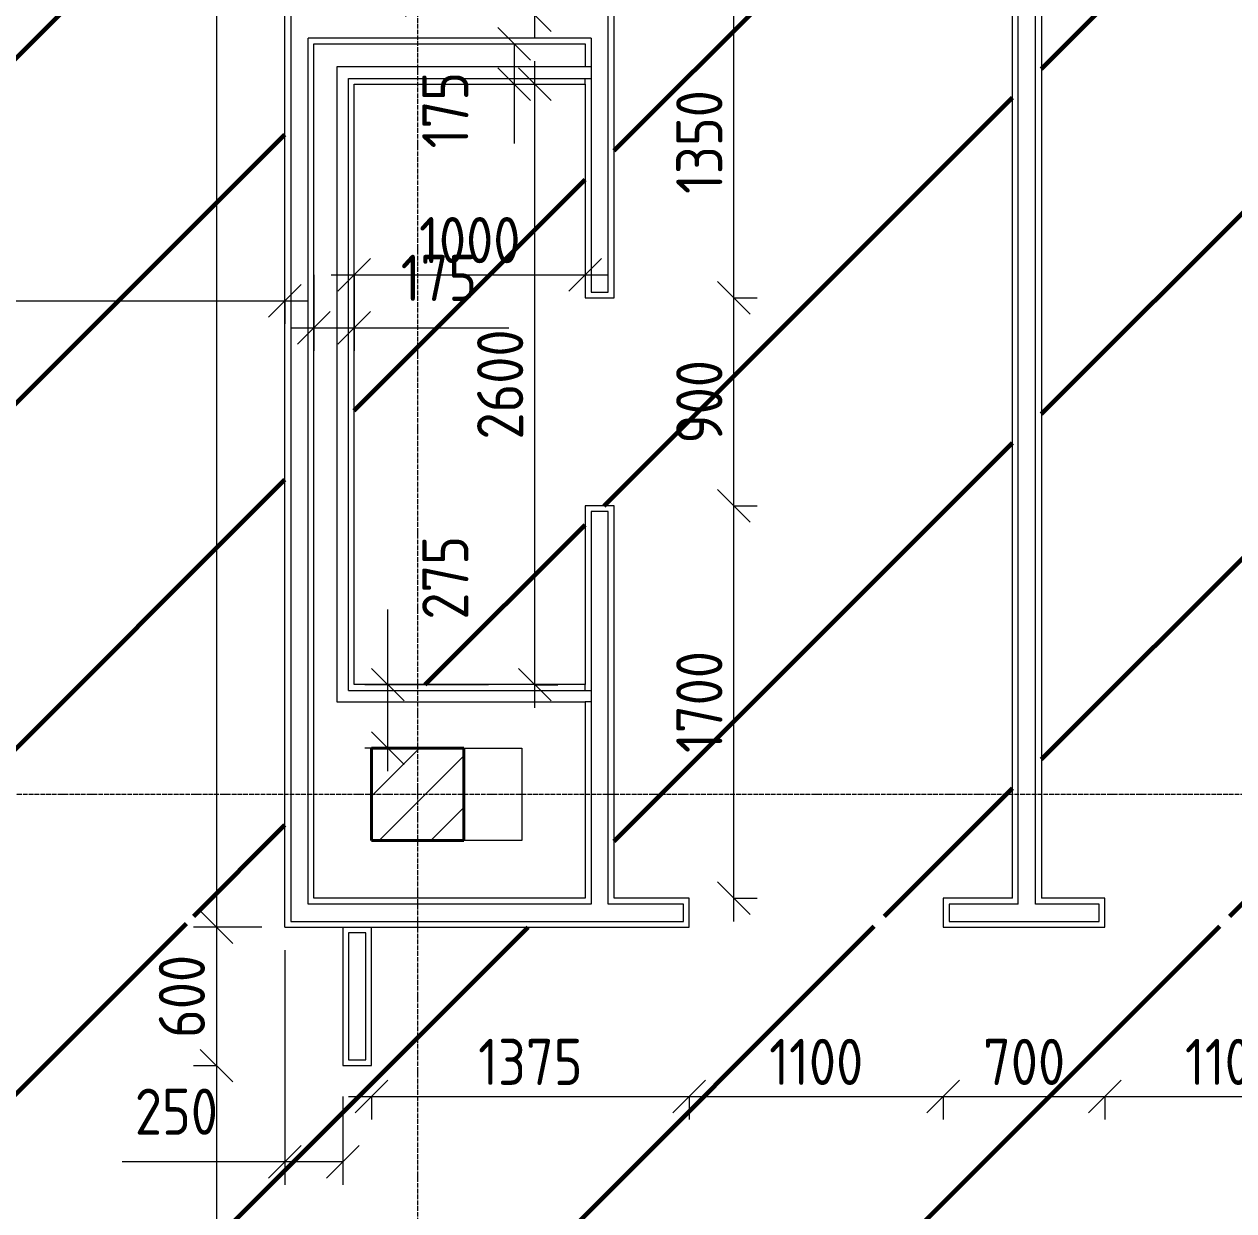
# Model space of a CAD drawing. Header units: millimetres. Extents: x -56773 to 323062, y -262288 to 76460.
# Drawn here: x -10895 to -5658, y -148996 to -143857 of the extents above; entities that cross this region are included whole.
import ezdxf

# ---------------------------------------------------------------- set-up
doc = ezdxf.new("R2010")
doc.units = ezdxf.units.MM
doc.linetypes.add('ADSK_Линия сетки', pattern=[25, 20, -2.5, 0, -2.5])
for name, color, linetype, lineweight in [('1.1)Стяжка керамзит  2 этаж', 5, 'Continuous', 60), ('Несущие колонны', 7, 'Continuous', 18), ('Оси', 7, 'Continuous', 9), ('Перекрытие', 7, 'Continuous', 18), ('Размеры', 7, 'Continuous', 9), ('Стены внутренние', 7, 'Continuous', 18), ('Стены штриховка', 7, 'Continuous', 9)]:
    doc.layers.add(name, color=color, linetype=linetype, lineweight=lineweight)
doc.styles.add('GOST Common_3', font='', dxfattribs={"width": 0.9, "height": 200})
doc.styles.get('GOST Common_3').set_extended_font_data('GOST Common')
doc.dimstyles.new('ADSK_Основной_2_0', dxfattribs={"dimscale": 304.8, "dimtxt": 201.142999, "dimasz": 0.463911, "dimexe": 0.328084, "dimexo": 0.328084, "dimgap": 0.164042, "dimtad": 1, "dimdec": 3, "dimrnd": 0.001, "dimdsep": 46, "dimtxsty": 'GOST Common_3', "dimblk1": 'OBLIQUE', "dimblk2": 'OBLIQUE', "dimsah": 1, "dimcen": 0.09, "dimdle": 0.328084, "dimazin": 2, "dimtfac": 1, "dimtdec": 4, "dimtix": 1, "dimtmove": 0, "dimatfit": 3, "dimfxl": 1, "dimtvp": 1, "dimtolj": 1, "dimtzin": 0, "dimlwd": 20, "dimlwe": 20, "dimarcsym": 2})
doc.dimstyles.new('ADSK_Основной_2_0_1', dxfattribs={"dimscale": 304.8, "dimtxt": 201.142999, "dimasz": 0.463911, "dimexe": 0.328084, "dimexo": 0.328084, "dimgap": 0.164042, "dimtad": 1, "dimdec": 3, "dimrnd": 0.001, "dimdsep": 46, "dimtxsty": 'GOST Common_3', "dimblk1": 'OBLIQUE', "dimblk2": 'OBLIQUE', "dimsah": 1, "dimcen": 0.09, "dimdle": 0.328084, "dimazin": 2, "dimtfac": 1, "dimtdec": 4, "dimtix": 1, "dimtmove": 1, "dimatfit": 3, "dimfxl": 1, "dimtvp": 1, "dimtolj": 1, "dimtzin": 0, "dimlwd": 20, "dimlwe": 20, "dimarcsym": 2})
doc.dimstyles.new('ADSK_Основной_2_0_2', dxfattribs={"dimscale": 304.8, "dimtxt": 201.142999, "dimasz": 0.463911, "dimexe": 0.328084, "dimexo": 0.328084, "dimgap": 0.164042, "dimtad": 1, "dimdec": 3, "dimrnd": 0.001, "dimdsep": 46, "dimtxsty": 'GOST Common_3', "dimblk1": 'OBLIQUE', "dimblk2": 'OBLIQUE', "dimsah": 1, "dimcen": 0.09, "dimdle": 0.328084, "dimazin": 2, "dimtfac": 1, "dimtdec": 4, "dimtix": 1, "dimtmove": 0, "dimatfit": 3, "dimfxl": 1, "dimtvp": 1, "dimtolj": 1, "dimtzin": 0, "dimlwd": 20, "dimlwe": 20, "dimarcsym": 2})

# ---------------------------------------------------------------- blocks, each defined once
blk = doc.blocks.new('ADSK_КолоннаЖБ_Прямоугольная - 400x400 мм-1807142-Кладочный план 3-го этажа')
at = {"layer": 'Несущие колонны', "lineweight": 40}
for p, q in [((-200, 200), (200, 200)), ((-200, -200), (-200, 200)), ((200, 200), (200, -200)), ((200, -200), (-200, -200))]:
    blk.add_line(p, q, dxfattribs=at)
blk = doc.blocks.new('_Oblique')
at = {"color": 0, "linetype": 'ByBlock', "lineweight": -2}
blk.add_line((-0.5, -0.5), (0.5, 0.5), dxfattribs=at)
blk = doc.blocks.new('*D5321')
at = {"layer": 'Defpoints', "color": 0, "transparency": 16777216}
for p in [(-9962, -138507.8), (-10061.9, -147767.8), (-9765.6, -147767.8)]:
    blk.add_point(p, dxfattribs=at)
at = {"layer": 'Размеры', "color": 0, "lineweight": 20, "transparency": 16777216}
for p, q in [((-10061.9, -138407.8), (-10061.9, -147867.8)), ((-10062, -138507.8), (-10161.9, -138507.8)), ((-9865.6, -147767.8), (-10161.9, -147767.8))]:
    blk.add_line(p, q, dxfattribs=at)
at = {"layer": 'Размеры', "color": 0, "lineweight": 20, "transparency": 16777216, "xscale": 141.4, "yscale": 141.4, "zscale": 141.4}
for p, rotation in [((-10061.9, -138507.8), 90), ((-10061.9, -147767.8), 270)]:
    blk.add_blockref('_Oblique', p, dxfattribs=dict(at, rotation=rotation))
at = {"layer": 'Размеры', "color": 0, "lineweight": 9, "transparency": 16777216, "insert": (-10211.9, -143137.8), "char_height": 200, "width": 605.475, "attachment_point": 5, "rotation": 90, "style": 'GOST Common_3'}
blk.add_mtext('\\A1;9260', dxfattribs=at)
blk = doc.blocks.new('*D5322')
at = {"layer": 'Defpoints', "color": 0, "transparency": 16777216}
for p in [(-9765.6, -147767.8), (-10061.9, -148367.8), (-9962, -148367.8)]:
    blk.add_point(p, dxfattribs=at)
at = {"layer": 'Размеры', "color": 0, "lineweight": 20, "transparency": 16777216}
for p, q in [((-10061.9, -147667.8), (-10061.9, -148467.8)), ((-9865.6, -147767.8), (-10161.9, -147767.8)), ((-10062, -148367.8), (-10161.9, -148367.8))]:
    blk.add_line(p, q, dxfattribs=at)
at = {"layer": 'Размеры', "color": 0, "lineweight": 20, "transparency": 16777216, "xscale": 141.4, "yscale": 141.4, "zscale": 141.4}
for p, rotation in [((-10061.9, -147767.8), 90), ((-10061.9, -148367.8), 270)]:
    blk.add_blockref('_Oblique', p, dxfattribs=dict(at, rotation=rotation))
at = {"layer": 'Размеры', "color": 0, "lineweight": 9, "transparency": 16777216, "insert": (-10211.9, -148067.8), "char_height": 200, "width": 454.106, "attachment_point": 5, "rotation": 90, "style": 'GOST Common_3'}
blk.add_mtext('\\A1;600', dxfattribs=at)
blk = doc.blocks.new('*D5323')
at = {"layer": 'Defpoints', "color": 0, "transparency": 16777216}
for p in [(-9962, -148367.8), (-10061.9, -150417.8), (-9962, -150417.8)]:
    blk.add_point(p, dxfattribs=at)
at = {"layer": 'Размеры', "color": 0, "lineweight": 20, "transparency": 16777216}
for p, q in [((-10061.9, -148267.8), (-10061.9, -150517.8)), ((-10062, -148367.8), (-10161.9, -148367.8)), ((-10062, -150417.8), (-10161.9, -150417.8))]:
    blk.add_line(p, q, dxfattribs=at)
at = {"layer": 'Размеры', "color": 0, "lineweight": 20, "transparency": 16777216, "xscale": 141.4, "yscale": 141.4, "zscale": 141.4}
for p, rotation in [((-10061.9, -148367.8), 90), ((-10061.9, -150417.8), 270)]:
    blk.add_blockref('_Oblique', p, dxfattribs=dict(at, rotation=rotation))
at = {"layer": 'Размеры', "color": 0, "lineweight": 9, "transparency": 16777216, "insert": (-10211.9, -149392.8), "char_height": 200, "width": 605.475, "attachment_point": 5, "rotation": 90, "style": 'GOST Common_3'}
blk.add_mtext('\\A1;2050', dxfattribs=at)
blk = doc.blocks.new('*D5373')
at = {"layer": 'Defpoints', "color": 0, "transparency": 16777216}
for p in [(-7921.8, -145942.8), (-7821.8, -145942.8), (-7921.8, -147642.8)]:
    blk.add_point(p, dxfattribs=at)
at = {"layer": 'Размеры', "color": 0, "lineweight": 20, "transparency": 16777216}
for p, q in [((-7821.8, -147742.8), (-7821.8, -145842.8)), ((-7821.8, -145942.8), (-7721.8, -145942.8)), ((-7821.8, -147642.8), (-7721.8, -147642.8))]:
    blk.add_line(p, q, dxfattribs=at)
at = {"layer": 'Размеры', "color": 0, "lineweight": 20, "transparency": 16777216, "xscale": 141.4, "yscale": 141.4, "zscale": 141.4}
for p, rotation in [((-7821.8, -145942.8), 90), ((-7821.8, -147642.8), 270)]:
    blk.add_blockref('_Oblique', p, dxfattribs=dict(at, rotation=rotation))
at = {"layer": 'Размеры', "color": 0, "lineweight": 9, "transparency": 16777216, "insert": (-7971.8, -146792.8), "char_height": 200, "width": 560.473, "attachment_point": 5, "rotation": 90, "style": 'GOST Common_3'}
blk.add_mtext('\\A1;1700', dxfattribs=at)
blk = doc.blocks.new('*D5374')
at = {"layer": 'Defpoints', "color": 0, "transparency": 16777216}
for p in [(-7921.8, -145042.8), (-7821.8, -145042.8), (-7921.8, -145942.8)]:
    blk.add_point(p, dxfattribs=at)
at = {"layer": 'Размеры', "color": 0, "lineweight": 20, "transparency": 16777216}
for p, q in [((-7821.8, -146042.8), (-7821.8, -144942.8)), ((-7821.8, -145042.8), (-7721.8, -145042.8)), ((-7821.8, -145942.8), (-7721.8, -145942.8))]:
    blk.add_line(p, q, dxfattribs=at)
at = {"layer": 'Размеры', "color": 0, "lineweight": 20, "transparency": 16777216, "xscale": 141.4, "yscale": 141.4, "zscale": 141.4}
for p, rotation in [((-7821.8, -145042.8), 90), ((-7821.8, -145942.8), 270)]:
    blk.add_blockref('_Oblique', p, dxfattribs=dict(at, rotation=rotation))
at = {"layer": 'Размеры', "color": 0, "lineweight": 9, "transparency": 16777216, "insert": (-7971.8, -145492.8), "char_height": 200, "width": 454.106, "attachment_point": 5, "rotation": 90, "style": 'GOST Common_3'}
blk.add_mtext('\\A1;900', dxfattribs=at)
blk = doc.blocks.new('*D5375')
at = {"layer": 'Defpoints', "color": 0, "transparency": 16777216}
for p in [(-7921.8, -143692.8), (-7821.8, -143692.8), (-7921.8, -145042.8)]:
    blk.add_point(p, dxfattribs=at)
at = {"layer": 'Размеры', "color": 0, "lineweight": 20, "transparency": 16777216}
for p, q in [((-7821.8, -145142.8), (-7821.8, -143592.8)), ((-7821.8, -143692.8), (-7721.8, -143692.8)), ((-7821.8, -145042.8), (-7721.8, -145042.8))]:
    blk.add_line(p, q, dxfattribs=at)
at = {"layer": 'Размеры', "color": 0, "lineweight": 20, "transparency": 16777216, "xscale": 141.4, "yscale": 141.4, "zscale": 141.4}
for p, rotation in [((-7821.8, -143692.8), 90), ((-7821.8, -145042.8), 270)]:
    blk.add_blockref('_Oblique', p, dxfattribs=dict(at, rotation=rotation))
at = {"layer": 'Размеры', "color": 0, "lineweight": 9, "transparency": 16777216, "insert": (-7971.8, -144367.8), "char_height": 200, "width": 560.473, "attachment_point": 5, "rotation": 90, "style": 'GOST Common_3'}
blk.add_mtext('\\A1;1350', dxfattribs=at)
blk = doc.blocks.new('*D5381')
at = {"layer": 'Defpoints', "color": 0, "transparency": 16777216}
for p in [(-8783.9, -141392.8), (-8683.9, -141392.8), (-8783.9, -143817.8)]:
    blk.add_point(p, dxfattribs=at)
at = {"layer": 'Размеры', "color": 0, "lineweight": 20, "transparency": 16777216}
for p, q in [((-8683.9, -143917.8), (-8683.9, -141292.8)), ((-8683.9, -141392.8), (-8583.9, -141392.8)), ((-8683.9, -143817.8), (-8583.9, -143817.8))]:
    blk.add_line(p, q, dxfattribs=at)
at = {"layer": 'Размеры', "color": 0, "lineweight": 20, "transparency": 16777216, "xscale": 141.4, "yscale": 141.4, "zscale": 141.4}
for p, rotation in [((-8683.9, -141392.8), 90), ((-8683.9, -143817.8), 270)]:
    blk.add_blockref('_Oblique', p, dxfattribs=dict(at, rotation=rotation))
at = {"layer": 'Размеры', "color": 0, "lineweight": 9, "transparency": 16777216, "insert": (-8833.9, -142605.3), "char_height": 200, "width": 625.93, "attachment_point": 5, "rotation": 90, "style": 'GOST Common_3'}
blk.add_mtext('\\A1;2425', dxfattribs=at)
blk = doc.blocks.new('*D5382')
at = {"layer": 'Defpoints', "color": 0, "transparency": 16777216}
for p in [(-9319.7, -146717.8), (-8783.9, -146717.8), (-8990.6, -146992.8)]:
    blk.add_point(p, dxfattribs=at)
at = {"layer": 'Размеры', "color": 0, "lineweight": 20, "transparency": 16777216}
for p, q in [((-9319.7, -146717.8), (-9319.7, -146392.5)), ((-8883.9, -146717.8), (-9419.7, -146717.8)), ((-9319.7, -147092.8), (-9319.7, -146717.8)), ((-9090.6, -146992.8), (-9419.7, -146992.8))]:
    blk.add_line(p, q, dxfattribs=at)
at = {"layer": 'Размеры', "color": 0, "lineweight": 20, "transparency": 16777216, "xscale": 141.4, "yscale": 141.4, "zscale": 141.4}
for p, rotation in [((-9319.7, -146717.8), 90), ((-9319.7, -146992.8), 270)]:
    blk.add_blockref('_Oblique', p, dxfattribs=dict(at, rotation=rotation))
at = {"layer": 'Размеры', "color": 0, "lineweight": 9, "transparency": 16777216, "insert": (-9171.6, -146436.2), "char_height": 200, "width": 454.106, "attachment_point": 1, "rotation": 90, "line_spacing_factor": 1.022761, "style": 'GOST Common_3'}
blk.add_mtext('\\A1;275', dxfattribs=at)
blk = doc.blocks.new('*D5383')
at = {"layer": 'Defpoints', "color": 0, "transparency": 16777216}
for p in [(-8783.9, -144117.8), (-8683.9, -144117.8), (-8783.9, -146717.8)]:
    blk.add_point(p, dxfattribs=at)
at = {"layer": 'Размеры', "color": 0, "lineweight": 20, "transparency": 16777216}
for p, q in [((-8683.9, -146817.8), (-8683.9, -144017.8)), ((-8683.9, -144117.8), (-8583.9, -144117.8)), ((-8683.9, -146717.8), (-8583.9, -146717.8))]:
    blk.add_line(p, q, dxfattribs=at)
at = {"layer": 'Размеры', "color": 0, "lineweight": 20, "transparency": 16777216, "xscale": 141.4, "yscale": 141.4, "zscale": 141.4}
for p, rotation in [((-8683.9, -144117.8), 90), ((-8683.9, -146717.8), 270)]:
    blk.add_blockref('_Oblique', p, dxfattribs=dict(at, rotation=rotation))
at = {"layer": 'Размеры', "color": 0, "lineweight": 9, "transparency": 16777216, "insert": (-8833.9, -145417.8), "char_height": 200, "width": 605.475, "attachment_point": 5, "rotation": 90, "style": 'GOST Common_3'}
blk.add_mtext('\\A1;2600', dxfattribs=at)
blk = doc.blocks.new('*D5384')
at = {"layer": 'Defpoints', "color": 0, "transparency": 16777216}
for p in [(-8783.9, -143942.8), (-8774, -143942.8), (-8783.9, -144117.8)]:
    blk.add_point(p, dxfattribs=at)
at = {"layer": 'Размеры', "color": 0, "lineweight": 20, "transparency": 16777216}
for p, q in [((-8774, -143942.8), (-8774, -144217.8)), ((-8683.9, -143942.8), (-8674, -143942.8)), ((-8774, -144117.8), (-8774, -144373.9)), ((-8683.9, -144117.8), (-8674, -144117.8))]:
    blk.add_line(p, q, dxfattribs=at)
at = {"layer": 'Размеры', "color": 0, "lineweight": 20, "transparency": 16777216, "xscale": 141.4, "yscale": 141.4, "zscale": 141.4}
for p, rotation in [((-8774, -143942.8), 90), ((-8774, -144117.8), 270)]:
    blk.add_blockref('_Oblique', p, dxfattribs=dict(at, rotation=rotation))
at = {"layer": 'Размеры', "color": 0, "lineweight": 9, "transparency": 16777216, "insert": (-9171.6, -144395.2), "char_height": 200, "width": 409.104, "attachment_point": 1, "rotation": 90, "line_spacing_factor": 1.022761, "style": 'GOST Common_3'}
blk.add_mtext('\\A1;175', dxfattribs=at)
blk = doc.blocks.new('*D5385')
at = {"layer": 'Defpoints', "color": 0, "transparency": 16777216}
for p in [(-9640.6, -144842.6), (-9465.6, -144842.6), (-9465.6, -145172.6)]:
    blk.add_point(p, dxfattribs=at)
at = {"layer": 'Размеры', "color": 0, "lineweight": 20, "transparency": 16777216}
for p, q in [((-9640.6, -144942.6), (-9640.6, -145272.6)), ((-9465.6, -144942.6), (-9465.6, -145272.6)), ((-9740.6, -145172.6), (-9465.6, -145172.6)), ((-9465.6, -145172.6), (-8795.7, -145172.6))]:
    blk.add_line(p, q, dxfattribs=at)
at = {"layer": 'Размеры', "color": 0, "lineweight": 20, "transparency": 16777216, "xscale": 141.4, "yscale": 141.4, "zscale": 141.4, "rotation": 180}
blk.add_blockref('_Oblique', (-9640.6, -145172.6), dxfattribs=at)
at = {"layer": 'Размеры', "color": 0, "lineweight": 20, "transparency": 16777216, "xscale": 141.4, "yscale": 141.4, "zscale": 141.4}
blk.add_blockref('_Oblique', (-9465.6, -145172.6), dxfattribs=at)
at = {"layer": 'Размеры', "color": 0, "lineweight": 9, "transparency": 16777216, "insert": (-9264.5, -144856), "char_height": 200, "width": 409.104, "attachment_point": 1, "line_spacing_factor": 1.022761, "style": 'GOST Common_3'}
blk.add_mtext('\\A1;175', dxfattribs=at)
blk = doc.blocks.new('*D5386')
at = {"layer": 'Defpoints', "color": 0, "transparency": 16777216}
for p in [(-9465.6, -144842.6), (-8465.6, -144842.6), (-8465.6, -144942.6)]:
    blk.add_point(p, dxfattribs=at)
at = {"layer": 'Размеры', "color": 0, "lineweight": 20, "transparency": 16777216}
for p, q in [((-9565.6, -144942.6), (-8365.6, -144942.6)), ((-9465.6, -144942.6), (-9465.6, -145042.6)), ((-8465.6, -144942.6), (-8465.6, -145042.6))]:
    blk.add_line(p, q, dxfattribs=at)
at = {"layer": 'Размеры', "color": 0, "lineweight": 20, "transparency": 16777216, "xscale": 141.4, "yscale": 141.4, "zscale": 141.4, "rotation": 180}
blk.add_blockref('_Oblique', (-9465.6, -144942.6), dxfattribs=at)
at = {"layer": 'Размеры', "color": 0, "lineweight": 20, "transparency": 16777216, "xscale": 141.4, "yscale": 141.4, "zscale": 141.4}
blk.add_blockref('_Oblique', (-8465.6, -144942.6), dxfattribs=at)
at = {"layer": 'Размеры', "color": 0, "lineweight": 9, "transparency": 16777216, "insert": (-8965.6, -144792.6), "char_height": 200, "width": 560.473, "attachment_point": 5, "style": 'GOST Common_3'}
blk.add_mtext('\\A1;1000', dxfattribs=at)
blk = doc.blocks.new('*D5387')
at = {"layer": 'Defpoints', "color": 0, "transparency": 16777216}
for p in [(-9390.6, -148401.5), (-8015.6, -148401.5), (-8015.6, -148501.5)]:
    blk.add_point(p, dxfattribs=at)
at = {"layer": 'Размеры', "color": 0, "lineweight": 20, "transparency": 16777216}
for p, q in [((-9490.6, -148501.5), (-7915.6, -148501.5)), ((-9390.6, -148501.5), (-9390.6, -148601.5)), ((-8015.6, -148501.5), (-8015.6, -148601.5))]:
    blk.add_line(p, q, dxfattribs=at)
at = {"layer": 'Размеры', "color": 0, "lineweight": 20, "transparency": 16777216, "xscale": 141.4, "yscale": 141.4, "zscale": 141.4, "rotation": 180}
blk.add_blockref('_Oblique', (-9390.6, -148501.5), dxfattribs=at)
at = {"layer": 'Размеры', "color": 0, "lineweight": 20, "transparency": 16777216, "xscale": 141.4, "yscale": 141.4, "zscale": 141.4}
blk.add_blockref('_Oblique', (-8015.6, -148501.5), dxfattribs=at)
at = {"layer": 'Размеры', "color": 0, "lineweight": 9, "transparency": 16777216, "insert": (-8703.1, -148351.5), "char_height": 200, "width": 560.473, "attachment_point": 5, "style": 'GOST Common_3'}
blk.add_mtext('\\A1;1375', dxfattribs=at)
blk = doc.blocks.new('*D5488')
at = {"layer": 'Defpoints', "color": 0, "transparency": 16777216}
for p in [(-8015.6, -148401.5), (-6915.6, -148401.5), (-6915.6, -148501.5)]:
    blk.add_point(p, dxfattribs=at)
at = {"layer": 'Размеры', "color": 0, "lineweight": 20, "transparency": 16777216}
for p, q in [((-8115.6, -148501.5), (-6815.6, -148501.5)), ((-8015.6, -148501.5), (-8015.6, -148601.5)), ((-6915.6, -148501.5), (-6915.6, -148601.5))]:
    blk.add_line(p, q, dxfattribs=at)
at = {"layer": 'Размеры', "color": 0, "lineweight": 20, "transparency": 16777216, "xscale": 141.4, "yscale": 141.4, "zscale": 141.4, "rotation": 180}
blk.add_blockref('_Oblique', (-8015.6, -148501.5), dxfattribs=at)
at = {"layer": 'Размеры', "color": 0, "lineweight": 20, "transparency": 16777216, "xscale": 141.4, "yscale": 141.4, "zscale": 141.4}
blk.add_blockref('_Oblique', (-6915.6, -148501.5), dxfattribs=at)
at = {"layer": 'Размеры', "color": 0, "lineweight": 9, "transparency": 16777216, "insert": (-7465.6, -148351.5), "char_height": 200, "width": 515.472, "attachment_point": 5, "style": 'GOST Common_3'}
blk.add_mtext('\\A1;1100', dxfattribs=at)
blk = doc.blocks.new('*D5489')
at = {"layer": 'Defpoints', "color": 0, "transparency": 16777216}
for p in [(-6915.6, -148401.5), (-6215.6, -148401.5), (-6215.6, -148501.5)]:
    blk.add_point(p, dxfattribs=at)
at = {"layer": 'Размеры', "color": 0, "lineweight": 20, "transparency": 16777216}
for p, q in [((-7015.6, -148501.5), (-6115.6, -148501.5)), ((-6915.6, -148501.5), (-6915.6, -148601.5)), ((-6215.6, -148501.5), (-6215.6, -148601.5))]:
    blk.add_line(p, q, dxfattribs=at)
at = {"layer": 'Размеры', "color": 0, "lineweight": 20, "transparency": 16777216, "xscale": 141.4, "yscale": 141.4, "zscale": 141.4, "rotation": 180}
blk.add_blockref('_Oblique', (-6915.6, -148501.5), dxfattribs=at)
at = {"layer": 'Размеры', "color": 0, "lineweight": 20, "transparency": 16777216, "xscale": 141.4, "yscale": 141.4, "zscale": 141.4}
blk.add_blockref('_Oblique', (-6215.6, -148501.5), dxfattribs=at)
at = {"layer": 'Размеры', "color": 0, "lineweight": 9, "transparency": 16777216, "insert": (-6565.6, -148351.5), "char_height": 200, "width": 454.106, "attachment_point": 5, "style": 'GOST Common_3'}
blk.add_mtext('\\A1;700', dxfattribs=at)
blk = doc.blocks.new('*D5490')
at = {"layer": 'Defpoints', "color": 0, "transparency": 16777216}
for p in [(-6215.6, -148401.5), (-5115.6, -148401.5), (-5115.6, -148501.5)]:
    blk.add_point(p, dxfattribs=at)
at = {"layer": 'Размеры', "color": 0, "lineweight": 20, "transparency": 16777216}
for p, q in [((-6315.6, -148501.5), (-5015.6, -148501.5)), ((-6215.6, -148501.5), (-6215.6, -148601.5)), ((-5115.6, -148501.5), (-5115.6, -148601.5))]:
    blk.add_line(p, q, dxfattribs=at)
at = {"layer": 'Размеры', "color": 0, "lineweight": 20, "transparency": 16777216, "xscale": 141.4, "yscale": 141.4, "zscale": 141.4, "rotation": 180}
blk.add_blockref('_Oblique', (-6215.6, -148501.5), dxfattribs=at)
at = {"layer": 'Размеры', "color": 0, "lineweight": 20, "transparency": 16777216, "xscale": 141.4, "yscale": 141.4, "zscale": 141.4}
blk.add_blockref('_Oblique', (-5115.6, -148501.5), dxfattribs=at)
at = {"layer": 'Размеры', "color": 0, "lineweight": 9, "transparency": 16777216, "insert": (-5665.6, -148351.5), "char_height": 200, "width": 515.472, "attachment_point": 5, "style": 'GOST Common_3'}
blk.add_mtext('\\A1;1100', dxfattribs=at)
blk = doc.blocks.new('*D5496')
at = {"layer": 'Defpoints', "color": 0, "transparency": 16777216}
for p in [(-9765.6, -147767.8), (-9515.6, -148401.5), (-9515.6, -148783.7)]:
    blk.add_point(p, dxfattribs=at)
at = {"layer": 'Размеры', "color": 0, "lineweight": 20, "transparency": 16777216}
for p, q in [((-9765.6, -147867.8), (-9765.6, -148883.7)), ((-9515.6, -148501.5), (-9515.6, -148883.7)), ((-9765.6, -148783.7), (-10469.9, -148783.7)), ((-9515.6, -148783.7), (-9865.6, -148783.7))]:
    blk.add_line(p, q, dxfattribs=at)
at = {"layer": 'Размеры', "color": 0, "lineweight": 20, "transparency": 16777216, "xscale": 141.4, "yscale": 141.4, "zscale": 141.4, "rotation": 180}
blk.add_blockref('_Oblique', (-9765.6, -148783.7), dxfattribs=at)
at = {"layer": 'Размеры', "color": 0, "lineweight": 20, "transparency": 16777216, "xscale": 141.4, "yscale": 141.4, "zscale": 141.4}
blk.add_blockref('_Oblique', (-9515.6, -148783.7), dxfattribs=at)
at = {"layer": 'Размеры', "color": 0, "lineweight": 9, "transparency": 16777216, "insert": (-10415.5, -148467), "char_height": 200, "width": 454.106, "attachment_point": 1, "line_spacing_factor": 1.022761, "style": 'GOST Common_3'}
blk.add_mtext('\\A1;250', dxfattribs=at)
blk = doc.blocks.new('*D5591')
at = {"layer": 'Defpoints', "color": 0, "transparency": 16777216}
for p in [(-12890.6, -144567.8), (-9765.6, -144955.4), (-9765.6, -145055.4)]:
    blk.add_point(p, dxfattribs=at)
at = {"layer": 'Размеры', "color": 0, "lineweight": 20, "transparency": 16777216}
for p, q in [((-12890.6, -144667.8), (-12890.6, -145155.4)), ((-12990.6, -145055.4), (-9665.6, -145055.4)), ((-9765.6, -145055.4), (-9765.6, -145155.4))]:
    blk.add_line(p, q, dxfattribs=at)
at = {"layer": 'Размеры', "color": 0, "lineweight": 20, "transparency": 16777216, "xscale": 141.4, "yscale": 141.4, "zscale": 141.4, "rotation": 180}
blk.add_blockref('_Oblique', (-12890.6, -145055.4), dxfattribs=at)
at = {"layer": 'Размеры', "color": 0, "lineweight": 20, "transparency": 16777216, "xscale": 141.4, "yscale": 141.4, "zscale": 141.4}
blk.add_blockref('_Oblique', (-9765.6, -145055.4), dxfattribs=at)
at = {"layer": 'Размеры', "color": 0, "lineweight": 9, "transparency": 16777216, "insert": (-11328.1, -144905.4), "char_height": 200, "width": 560.473, "attachment_point": 5, "style": 'GOST Common_3'}
blk.add_mtext('\\A1;3125', dxfattribs=at)

msp = doc.modelspace()

# ---------------------------------------------------------------- hatches: boundary and pattern name
at = {"layer": '1.1)Стяжка керамзит  2 этаж', "transparency": 33554687}
h = msp.add_hatch(dxfattribs=at)
h.set_pattern_fill('ANSI31', color=5, scale=333)
h.paths.add_polyline_path([(-9765.6385, -138507.7816), (-9765.6385, -138007.7816), (-9765.6385, -137897.8439), (-11060.9949, -137897.8439), (-11060.9949, -147720.3127), (-9765.6385, -147720.3127)])
h = msp.add_hatch(dxfattribs=at)
h.set_pattern_fill('ANSI31', color=5, scale=333)
h.paths.add_polyline_path([(-6615.6385, -138767.7816), (-6765.6385, -138767.7816), (-6765.6385, -138642.7816), (-6290.6385, -138642.7816), (-6290.6385, -138767.7816), (-6490.6385, -138767.7816), (-6490.6385, -147642.7816), (-6215.6385, -147642.7816), (-6215.6385, -147720.3127), (-5115.6385, -147720.3127), (-5115.6385, -147642.7816), (-4790.6385, -147642.7816), (-4790.6385, -145942.7816), (-4665.6385, -145942.7816), (-4665.6385, -146917.7816), (-3665.6385, -146917.7816), (-3665.6385, -144117.7816), (-4665.6385, -144117.7816), (-4665.6385, -145042.7816), (-4790.6385, -145042.7816), (-4790.6385, -143692.7816), (-4665.6385, -143692.7816), (-4665.6385, -143817.7816), (-3665.6385, -143817.7816), (-3665.6385, -141392.7816), (-4665.6385, -141392.7816), (-4665.6385, -142792.7816), (-4790.6385, -142792.7816), (-4790.6385, -141267.7816), (-3390.6385, -141267.7816), (-3390.6385, -140992.7816), (-3240.6385, -140992.7816), (-3240.6385, -138767.7816), (-5190.6385, -138767.7816), (-5190.6385, -138642.7816), (-3240.6385, -138642.7816), (-3240.6385, -138492.7816), (-3240.6385, -137897.8439), (-8915.6385, -137897.8439), (-8915.6385, -138642.7816), (-7865.6385, -138642.7816), (-7865.6385, -138767.7816), (-8915.6385, -138767.7816), (-8915.6385, -141267.7816), (-8340.6385, -141267.7816), (-8340.6385, -142792.7816), (-8465.6385, -142792.7816), (-8465.6385, -141392.7816), (-8990.6385, -141392.7816), (-9390.6385, -141392.7816), (-9465.6385, -141392.7816), (-9465.6385, -143817.7816), (-8465.6385, -143817.7816), (-8465.6385, -143692.7816), (-8340.6385, -143692.7816), (-8340.6385, -145042.7816), (-8465.6385, -145042.7816), (-8465.6385, -144117.7816), (-9465.6385, -144117.7816), (-9465.6385, -146717.7816), (-8465.6385, -146717.7816), (-8465.6385, -145942.7816), (-8340.6385, -145942.7816), (-8340.6385, -147642.7816), (-8015.6385, -147642.7816), (-8015.6385, -147720.3127), (-6915.6385, -147720.3127), (-6915.6385, -147642.7816), (-6615.6385, -147642.7816)])
h = msp.add_hatch(dxfattribs=at)
h.set_pattern_fill('ANSI31', color=5, scale=333)
h.paths.add_polyline_path([(-2581.3513, -147767.7816), (-5115.6385, -147767.7816), (-6215.6385, -147758.999), (-6215.6385, -147767.7816), (-6915.6385, -147767.7816), (-8015.6385, -147755.1854), (-8015.6385, -147767.7816), (-9390.6385, -147767.7816), (-9390.6385, -148367.7816), (-9515.6385, -148367.7816), (-9515.6385, -147767.7816), (-9765.6385, -147767.7816), (-11060.9949, -147720.3127), (-11060.9949, -157542.7816), (-10540.6385, -157542.7816), (-9390.6385, -157542.7816), (-9390.6385, -157392.7816), (-8990.6385, -157392.7816), (-8990.6385, -157542.7816), (-6640.6385, -157542.7816), (-6640.6385, -153892.7816), (-6515.6385, -153892.7816), (-6515.6385, -157542.7816), (-3390.6385, -157542.7816), (-3390.6385, -157392.7816), (-3390.6385, -151867.7816), (-6515.6385, -151867.7816), (-6515.6385, -152692.7816), (-6640.6385, -152692.7816), (-6640.6385, -151867.7816), (-9515.6385, -151867.7816), (-9515.6385, -150417.7816), (-9390.6385, -150417.7816), (-9390.6385, -151017.7816), (-8940.6385, -151017.7816), (-7140.6385, -151017.7816), (-2581.3513, -151017.7816)])
at = {"layer": 'Несущие колонны', "lineweight": 9}
h = msp.add_hatch(dxfattribs=at)
h.set_pattern_fill('FP_1', color=256, style=0, pattern_type=2)
h.set_pattern_definition([(45, (9.36, -150597.75), (-224.506, 224.506), []), (45, (233.87, -150597.75), (-224.506, 224.506), [396.875, -79.375, 3.353, -76.022])])
h.paths.add_polyline_path([(-9390.6385, -147392.7816), (-8990.6385, -147392.7816), (-8990.6385, -146992.7816), (-9390.6385, -146992.7816)])

# ---------------------------------------------------------------- linework, layer by layer
for p, q in [((-8990.6385, -146992.7816), (-9390.6385, -146992.7816)), ((-9390.6385, -146992.7816), (-9390.6385, -147392.7816)), ((-8990.6385, -147392.7816), (-8990.6385, -146992.7816)), ((-9390.6385, -147392.7816), (-8990.6385, -147392.7816))]:
    msp.add_line(p, q, dxfattribs=at)
at = {"layer": 'Оси', "linetype": 'ADSK_Линия сетки', "lineweight": 5}
for p, q in [((-9190.6385, -161571.6329), (-9190.6385, -126096.8365)), ((62587.9153, -147192.7816), (-25230.7352, -147192.7816))]:
    msp.add_line(p, q, dxfattribs=at)
at = {"layer": 'Перекрытие'}
for p, q in [((-8990.6385, -146992.7816), (-8740.6385, -146992.7816)), ((-8740.6385, -146992.7816), (-8740.6385, -147392.7816)), ((-8740.6385, -147392.7816), (-8990.6385, -147392.7816))]:
    msp.add_line(p, q, dxfattribs=at)
at = {"layer": 'Стены внутренние', "lineweight": 5}
for p, q in [((-9765.6385, -147767.7816), (-9765.6385, -138507.7816)), ((-6615.6385, -147642.7816), (-6615.6385, -138767.7816)), ((-6490.6385, -138767.7816), (-6490.6385, -147642.7816)), ((-8340.6385, -145042.7816), (-8340.6385, -143692.7816)), ((-9640.6385, -147642.7816), (-9640.6385, -143942.7816)), ((-9640.6385, -143942.7816), (-8465.6385, -143942.7816)), ((-8465.6385, -143942.7816), (-8465.6385, -144042.7816)), ((-8465.6385, -144042.7816), (-9540.6385, -144042.7816)), ((-9540.6385, -144042.7816), (-9540.6385, -146792.7816)), ((-9465.6385, -144117.7816), (-8465.6385, -144117.7816)), ((-9465.6385, -146717.7816), (-9465.6385, -144117.7816)), ((-8465.6385, -144117.7816), (-8465.6385, -145042.7816)), ((-8465.6385, -145042.7816), (-8340.6385, -145042.7816)), ((-8465.6385, -145942.7816), (-8465.6385, -146717.7816)), ((-8340.6385, -145942.7816), (-8465.6385, -145942.7816)), ((-8340.6385, -147642.7816), (-8340.6385, -145942.7816)), ((-8465.6385, -146717.7816), (-9465.6385, -146717.7816)), ((-9540.6385, -146792.7816), (-8465.6385, -146792.7816)), ((-8465.6385, -146792.7816), (-8465.6385, -147642.7816)), ((-8465.6385, -147642.7816), (-9640.6385, -147642.7816)), ((-8015.6385, -147642.7816), (-8340.6385, -147642.7816)), ((-8015.6385, -147767.7816), (-8015.6385, -147642.7816)), ((-6615.6385, -147642.7816), (-6915.6385, -147642.7816)), ((-6915.6385, -147642.7816), (-6915.6385, -147767.7816)), ((-6215.6385, -147642.7816), (-6490.6385, -147642.7816)), ((-6215.6385, -147767.7816), (-6215.6385, -147642.7816)), ((-9765.6385, -147767.7816), (-8015.6385, -147767.7816)), ((-9515.6385, -147767.7816), (-9515.6385, -148367.7816)), ((-9390.6385, -148367.7816), (-9390.6385, -147767.7816)), ((-6915.6385, -147767.7816), (-6215.6385, -147767.7816)), ((-9515.6385, -148367.7816), (-9390.6385, -148367.7816))]:
    msp.add_line(p, q, dxfattribs=at)
at = {"layer": 'Стены штриховка', "lineweight": 9}
for p, q in [((-9740.6385, -138532.7816), (-9740.6385, -147742.7816)), ((-6590.6385, -147667.7816), (-6590.6385, -138742.7816)), ((-6515.6385, -147667.7816), (-6515.6385, -138742.7816)), ((-8365.6385, -145017.7816), (-8365.6385, -143717.7816)), ((-9665.6385, -147667.7816), (-9665.6385, -143917.7816)), ((-8440.6385, -143917.7816), (-9665.6385, -143917.7816)), ((-8440.6385, -143917.7816), (-8440.6385, -145017.7816)), ((-8440.6385, -144042.7816), (-8465.6385, -144042.7816)), ((-9490.6385, -144092.7816), (-8440.6385, -144092.7816)), ((-9490.6385, -146742.7816), (-9490.6385, -144092.7816)), ((-8465.6385, -144117.7816), (-8465.6385, -144092.7816)), ((-8440.6385, -145017.7816), (-8365.6385, -145017.7816)), ((-8440.6385, -145967.7816), (-8440.6385, -147667.7816)), ((-8365.6385, -145967.7816), (-8440.6385, -145967.7816)), ((-8365.6385, -147667.7816), (-8365.6385, -145967.7816)), ((-8465.6385, -146742.7816), (-8465.6385, -146717.7816)), ((-9490.6385, -146742.7816), (-8440.6385, -146742.7816)), ((-8440.6385, -146792.7816), (-8465.6385, -146792.7816)), ((-8440.6385, -147667.7816), (-9665.6385, -147667.7816)), ((-8040.6385, -147667.7816), (-8365.6385, -147667.7816)), ((-8040.6385, -147742.7816), (-8040.6385, -147667.7816)), ((-6590.6385, -147667.7816), (-6890.6385, -147667.7816)), ((-6890.6385, -147667.7816), (-6890.6385, -147742.7816)), ((-6240.6385, -147667.7816), (-6515.6385, -147667.7816)), ((-6240.6385, -147742.7816), (-6240.6385, -147667.7816)), ((-9740.6385, -147742.7816), (-8040.6385, -147742.7816)), ((-6890.6385, -147742.7816), (-6240.6385, -147742.7816)), ((-9415.6385, -147792.7816), (-9490.6385, -147792.7816)), ((-9490.6385, -147792.7816), (-9490.6385, -148342.7816)), ((-9415.6385, -148342.7816), (-9415.6385, -147792.7816)), ((-9490.6385, -148342.7816), (-9415.6385, -148342.7816))]:
    msp.add_line(p, q, dxfattribs=at)

# ---------------------------------------------------------------- block references
at = {"layer": 'Несущие колонны', "lineweight": 40, "rotation": 89.9999999999999}
msp.add_blockref('ADSK_КолоннаЖБ_Прямоугольная - 400x400 мм-1807142-Кладочный план 3-го этажа', (-9190.6385, -147192.7816), dxfattribs=at)

# ---------------------------------------------------------------- dimensions: what is measured, and where the dimension line sits
at = {"layer": 'Размеры', "lineweight": 9}
for base, p1, p2, override, picture, middle in [((-10061.9379, -147767.7816), (-9961.953, -138507.7816), (-9765.6385, -147767.7816), {"dimpost": '<>', "dimfxl": 9262.080727}, '*D5321', (-10211.9379, -143137.7816)), ((-8683.947, -141392.7816), (-8783.9319, -143817.7816), (-8783.9319, -141392.7816), {"dimpost": '<>', "dimfxl": 2425}, '*D5381', (-8833.947, -142605.2816)), ((-7821.8157, -143692.7816), (-7921.8006, -145042.7816), (-7921.8006, -143692.7816), {"dimpost": '<>', "dimfxl": 1350}, '*D5375', (-7971.8157, -144367.7816)), ((-8683.947, -144117.7816), (-8783.9319, -146717.7816), (-8783.9319, -144117.7816), {"dimpost": '<>', "dimfxl": 2600}, '*D5383', (-8833.947, -145417.7816)), ((-7821.8157, -145042.7816), (-7921.8006, -145942.7816), (-7921.8006, -145042.7816), {"dimpost": '<>', "dimfxl": 900}, '*D5374', (-7971.8157, -145492.7816)), ((-7821.8157, -145942.7816), (-7921.8006, -147642.7816), (-7921.8006, -145942.7816), {"dimpost": '<>', "dimfxl": 1700}, '*D5373', (-7971.8157, -146792.7816)), ((-10061.9379, -148367.7816), (-9765.6385, -147767.7816), (-9961.953, -148367.7816), {"dimpost": '<>', "dimfxl": 631.299771}, '*D5322', (-10211.9379, -148067.7816)), ((-10061.9379, -150417.7816), (-9961.953, -148367.7816), (-9961.953, -150417.7816), {"dimpost": '<>', "dimfxl": 2050}, '*D5323', (-10211.9379, -149392.7816))]:
    dim = msp.add_linear_dim(base=base, p1=p1, p2=p2, angle=90, dimstyle='ADSK_Основной_2_0_1', override=override, dxfattribs=at)
    dim.commit()
    dim.dimension.update_dxf_attribs({"geometry": picture, "text_midpoint": middle})
for base, p1, p2, override, picture, middle in [((-8773.9636, -143942.7816), (-8783.9319, -144117.7816), (-8783.9319, -143942.7816), {"dimpost": '<>', "dimfxl": 175}, '*D5384', (-9038.2494, -144373.9452)), ((-9319.6779, -146717.7816), (-8990.6385, -146992.7816), (-8783.9319, -146717.7816), {"dimpost": '<>', "dimfxl": 344.024155}, '*D5382', (-9038.2494, -146392.467))]:
    dim = msp.add_linear_dim(base=base, p1=p1, p2=p2, angle=90, dimstyle='ADSK_Основной_2_0', override=override, dxfattribs=at)
    dim.commit()
    dim.dimension.update_dxf_attribs({"geometry": picture, "text_midpoint": middle, "dimtype": 160, "text_rotation": 90})
for base, p1, p2, dimstyle, override, picture, middle in [((-9765.6385, -145055.364), (-12890.6385, -144567.7816), (-9765.6385, -144955.3791), 'ADSK_Основной_2_0_2', {"dimpost": '<>', "dimfxl": 3148.945352}, '*D5591', (-11328.1385, -144905.364)), ((-8465.6385, -144942.6029), (-9465.6385, -144842.618), (-8465.6385, -144842.618), 'ADSK_Основной_2_0_1', {"dimpost": '<>', "dimfxl": 1000}, '*D5386', (-8965.6385, -144792.6029)), ((-8015.6385, -148501.5041), (-9390.6385, -148401.5192), (-8015.6385, -148401.5192), 'ADSK_Основной_2_0_1', {"dimpost": '<>', "dimfxl": 1375}, '*D5387', (-8703.1385, -148351.5041)), ((-6915.6385, -148501.5041), (-8015.6385, -148401.5192), (-6915.6385, -148401.5192), 'ADSK_Основной_2_0_1', {"dimpost": '<>', "dimfxl": 1100}, '*D5488', (-7465.6385, -148351.5041)), ((-6215.6385, -148501.5041), (-6915.6385, -148401.5192), (-6215.6385, -148401.5192), 'ADSK_Основной_2_0_1', {"dimpost": '<>', "dimfxl": 700}, '*D5489', (-6565.6385, -148351.5041)), ((-5115.6385, -148501.5041), (-6215.6385, -148401.5192), (-5115.6385, -148401.5192), 'ADSK_Основной_2_0_1', {"dimpost": '<>', "dimfxl": 1100}, '*D5490', (-5665.6385, -148351.5041))]:
    dim = msp.add_linear_dim(base=base, p1=p1, p2=p2, dimstyle=dimstyle, override=override, dxfattribs=at)
    dim.commit()
    dim.dimension.update_dxf_attribs({"geometry": picture, "text_midpoint": middle})
for base, p1, p2, override, picture, middle in [((-9465.6385, -145172.6287), (-9640.6385, -144842.618), (-9465.6385, -144842.618), {"dimpost": '<>', "dimfxl": 175}, '*D5385', (-9059.9528, -145172.6287)), ((-9515.6385, -148783.6583), (-9765.6385, -147767.7816), (-9515.6385, -148401.5192), {"dimpost": '<>', "dimfxl": 681.26601}, '*D5496', (-10188.4671, -148783.6583))]:
    dim = msp.add_linear_dim(base=base, p1=p1, p2=p2, dimstyle='ADSK_Основной_2_0', override=override, dxfattribs=at)
    dim.commit()
    dim.dimension.update_dxf_attribs({"geometry": picture, "text_midpoint": middle, "dimtype": 160})

doc.saveas('drawing.dxf')
